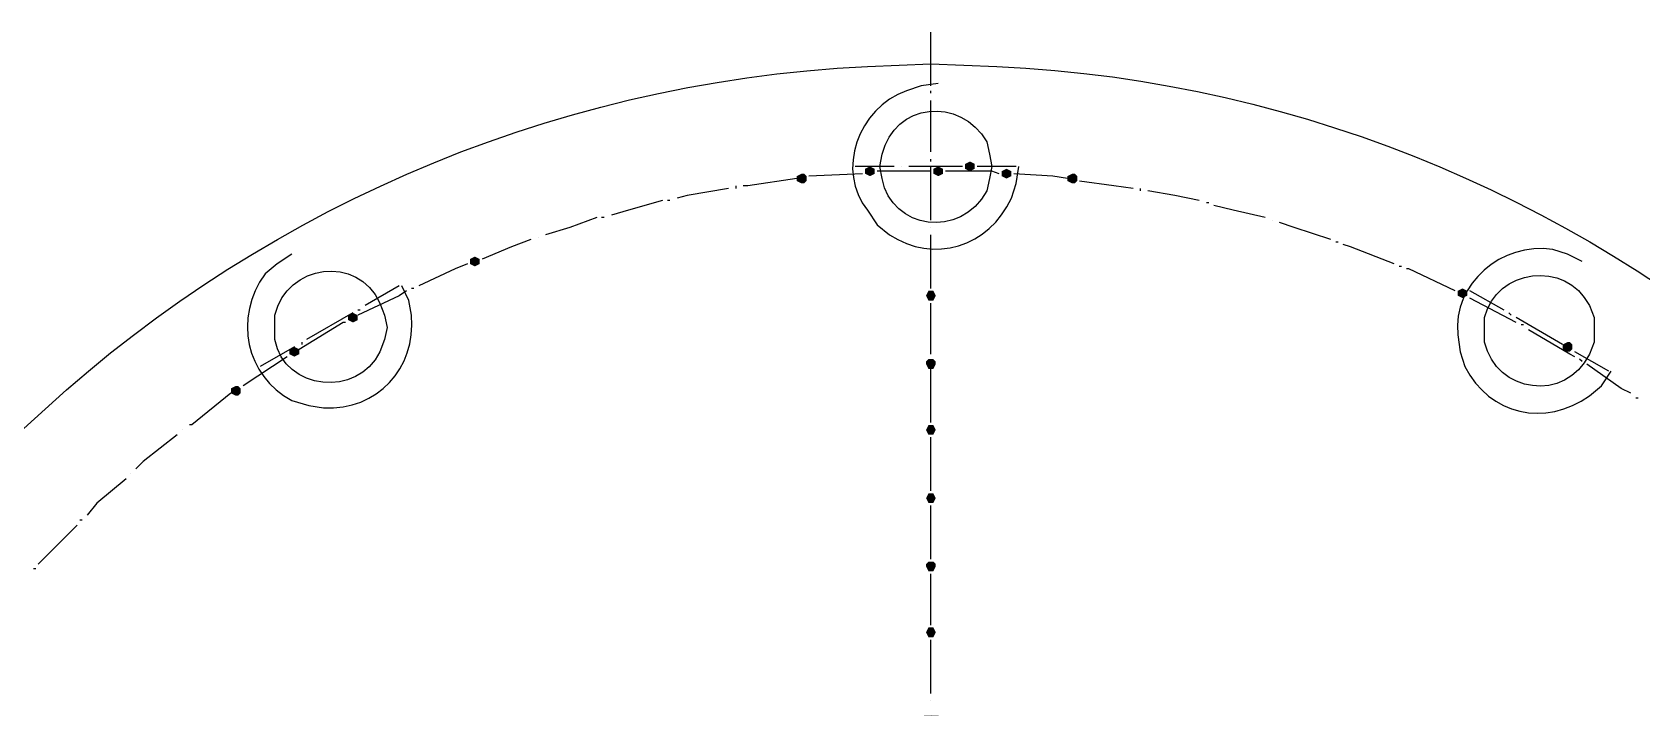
# Model space of a CAD drawing. Header units: millimetres. Extents: x -282 to 814, y -766 to 620.
# Drawn here: x -88.3 to 30.5, y -331.2 to -281.4 of the extents above; entities that cross this region are included whole.
import ezdxf

# ---------------------------------------------------------------- set-up
doc = ezdxf.new("R2010")
doc.units = ezdxf.units.MM
doc.layers.add('1', color=7, linetype='Continuous')

msp = doc.modelspace()

# ---------------------------------------------------------------- hatches: boundary and pattern name
h = msp.add_hatch(color=0)
h.dxf.hatch_style = 2
h.paths.add_polyline_path([(-19.08, -290.918268), (-18.72, -291.098268), (-18.72, -291.458268), (-19.08, -291.638268), (-19.44, -291.458268), (-19.44, -291.098268)])
h = msp.add_hatch(color=0)
h.dxf.hatch_style = 2
h.paths.add_polyline_path([(-31.32, -291.818268), (-31.14, -291.998268), (-31.14, -292.358268), (-31.32, -292.538268), (-31.5, -292.538268), (-31.86, -292.358268), (-31.86, -291.998268), (-31.5, -291.818268)])
h = msp.add_hatch(color=0)
h.dxf.hatch_style = 2
h.paths.add_polyline_path([(-26.46, -291.278268), (-26.1, -291.458268), (-26.1, -291.818268), (-26.46, -291.998268), (-26.82, -291.818268), (-26.82, -291.458268)])
h = msp.add_hatch(color=0)
h.dxf.hatch_style = 2
h.paths.add_polyline_path([(-21.42, -291.278268), (-21.06, -291.458268), (-21.06, -291.818268), (-21.42, -291.998268), (-21.78, -291.818268), (-21.78, -291.458268)])
h = msp.add_hatch(color=0)
h.dxf.hatch_style = 2
h.paths.add_polyline_path([(-16.38, -291.458268), (-16.02, -291.638268), (-16.02, -291.998268), (-16.38, -292.178268), (-16.74, -291.998268), (-16.74, -291.638268)])
h = msp.add_hatch(color=0)
h.dxf.hatch_style = 2
h.paths.add_polyline_path([(-11.34, -291.818268), (-11.16, -291.998268), (-11.16, -292.358268), (-11.34, -292.538268), (-11.52, -292.538268), (-11.88, -292.358268), (-11.88, -291.998268), (-11.52, -291.818268)])
h = msp.add_hatch(color=0)
h.dxf.hatch_style = 2
h.paths.add_polyline_path([(-55.62, -297.938268), (-55.26, -298.118268), (-55.26, -298.478268), (-55.62, -298.658268), (-55.98, -298.478268), (-55.98, -298.118268)])
h = msp.add_hatch(color=0)
h.dxf.hatch_style = 2
h.paths.add_polyline_path([(-21.6, -300.818268), (-21.78, -301.178268), (-22.14, -301.178268), (-22.32, -300.818268), (-22.14, -300.458268), (-21.78, -300.458268)])
h = msp.add_hatch(color=0)
h.dxf.hatch_style = 2
h.paths.add_polyline_path([(17.28, -300.278268), (17.64, -300.458268), (17.64, -300.818268), (17.28, -300.998268), (16.92, -300.818268), (16.92, -300.458268)])
h = msp.add_hatch(color=0)
h.dxf.hatch_style = 2
h.paths.add_polyline_path([(-64.62, -302.078268), (-64.26, -302.258268), (-64.26, -302.618268), (-64.62, -302.798268), (-64.98, -302.618268), (-64.98, -302.258268)])
h = msp.add_hatch(color=0)
h.dxf.hatch_style = 2
h.paths.add_polyline_path([(-68.94, -304.598268), (-68.58, -304.778268), (-68.58, -305.138268), (-68.94, -305.318268), (-69.3, -305.138268), (-69.3, -304.778268)])
h = msp.add_hatch(color=0)
h.dxf.hatch_style = 2
h.paths.add_polyline_path([(25.2, -304.238268), (25.38, -304.418268), (25.38, -304.778268), (25.2, -304.958268), (25.02, -304.958268), (24.66, -304.778268), (24.66, -304.418268), (25.02, -304.238268)])
h = msp.add_hatch(color=0)
h.dxf.hatch_style = 2
h.paths.add_polyline_path([(-21.6, -305.858268), (-21.78, -306.218268), (-22.14, -306.218268), (-22.32, -305.858268), (-22.32, -305.678268), (-22.14, -305.498268), (-21.78, -305.498268), (-21.6, -305.678268)])
h = msp.add_hatch(color=0)
h.dxf.hatch_style = 2
h.paths.add_polyline_path([(-73.08, -307.478268), (-72.9, -307.658268), (-72.9, -308.018268), (-73.08, -308.198268), (-73.26, -308.198268), (-73.62, -308.018268), (-73.62, -307.658268), (-73.26, -307.478268)])
h = msp.add_hatch(color=0)
h.dxf.hatch_style = 2
h.paths.add_polyline_path([(-21.6, -310.718268), (-21.78, -311.078268), (-22.14, -311.078268), (-22.32, -310.718268), (-22.14, -310.358268), (-21.78, -310.358268)])
h = msp.add_hatch(color=0)
h.dxf.hatch_style = 2
h.paths.add_polyline_path([(-21.6, -315.758268), (-21.78, -316.118268), (-22.14, -316.118268), (-22.32, -315.758268), (-22.14, -315.398268), (-21.78, -315.398268)])
h = msp.add_hatch(color=0)
h.dxf.hatch_style = 2
h.paths.add_polyline_path([(-21.6, -320.798268), (-21.78, -321.158268), (-22.14, -321.158268), (-22.32, -320.798268), (-22.32, -320.618268), (-22.14, -320.438268), (-21.78, -320.438268), (-21.6, -320.618268)])
h = msp.add_hatch(color=0)
h.dxf.hatch_style = 2
h.paths.add_polyline_path([(-21.6, -325.658268), (-21.78, -326.018268), (-22.14, -326.018268), (-22.32, -325.658268), (-22.14, -325.298268), (-21.78, -325.298268)])

# ---------------------------------------------------------------- linework, layer by layer
at = {"layer": '1', "color": 0, "lineweight": 25}
for points in [[(-21.96, -285.338268), (-21.96, -281.378268)], [(-21.96, -285.878268), (-21.96, -285.698268)], [(-21.96, -290.198268), (-21.96, -286.418268)], [(-21.96, -290.918268), (-21.96, -290.738268)], [(-31.86, -292.178268), (-35.46, -292.718268), (-35.82, -292.718268)], [(-27, -291.818268), (-30.96, -291.998268)], [(-24.66, -291.278268), (-27.54, -291.278268)], [(-21.96, -291.638268), (-25.92, -291.638268)], [(-24.12, -291.278268), (-24.12, -291.278268)], [(-19.62, -291.278268), (-23.58, -291.278268)], [(-21.96, -295.238268), (-21.96, -291.278268)], [(-16.92, -291.818268), (-17.46, -291.638268), (-20.88, -291.638268)], [(-15.66, -291.278268), (-18.54, -291.278268)], [(-11.88, -292.178268), (-12.96, -291.998268), (-15.84, -291.818268)], [(-36.9, -292.898268), (-39.96, -293.438268), (-40.68, -293.618268)], [(-36.36, -292.718268), (-36.36, -292.898268)], [(-7.02, -292.898268), (-8.46, -292.718268), (-10.98, -292.358268)], [(-6.48, -293.078268), (-6.48, -292.898268)], [(-2.16, -293.798268), (-3.96, -293.438268), (-5.94, -293.078268)], [(-41.76, -293.798268), (-44.28, -294.518268), (-45.54, -294.878268)], [(-41.22, -293.798268), (-41.4, -293.798268)], [(-1.44, -293.978268), (-1.62, -293.978268)], [(2.7, -295.058268), (0.36, -294.518268), (-1.08, -294.158268)], [(-46.62, -295.058268), (-48.6, -295.778268), (-50.4, -296.318268)], [(-46.08, -295.058268), (-46.26, -295.058268)], [(-21.96, -295.778268), (-21.96, -295.778268)], [(3.24, -295.238268), (3.24, -295.238268)], [(7.56, -296.678268), (4.86, -295.778268), (3.78, -295.418268)], [(-51.48, -296.678268), (-52.92, -297.218268), (-55.08, -298.118268)], [(-50.94, -296.498268), (-50.94, -296.498268)], [(-21.96, -300.278268), (-21.96, -296.318268)], [(8.1, -296.858268), (7.92, -296.858268)], [(12.24, -298.478268), (9, -297.218268), (8.46, -297.038268)], [(-56.16, -298.478268), (-57.06, -298.838268), (-59.76, -300.098268)], [(12.78, -298.658268), (12.6, -298.658268)], [(16.74, -300.458268), (13.32, -298.838268), (13.14, -298.838268)], [(-60.66, -300.458268), (-61.2, -300.818268), (-64.26, -302.258268)], [(-61.2, -300.098268), (-63.72, -301.538268)], [(-60.12, -300.278268), (-60.3, -300.278268)], [(20.34, -301.898268), (17.82, -300.458268)], [(-21.96, -305.138268), (-21.96, -301.358268)], [(21.24, -302.798268), (17.82, -300.998268)], [(-65.16, -302.798268), (-65.34, -302.798268), (-68.58, -304.778268)], [(-64.62, -302.078268), (-68.04, -304.058268)], [(-64.08, -301.898268), (-64.26, -301.898268)], [(20.88, -302.258268), (20.7, -302.078268)], [(24.66, -304.418268), (21.24, -302.438268)], [(21.78, -302.978268), (21.6, -302.978268)], [(25.56, -305.318268), (25.2, -305.138268), (22.14, -303.338268)], [(-68.94, -304.598268), (-71.46, -306.038268)], [(-68.4, -304.238268), (-68.4, -304.418268)], [(28.08, -306.398268), (25.56, -304.958268)], [(-69.48, -305.318268), (-72.72, -307.478268)], [(-21.96, -310.178268), (-21.96, -306.218268)], [(26.1, -305.678268), (25.92, -305.498268)], [(29.7, -308.018268), (28.98, -307.658268), (26.46, -305.858268)], [(-73.62, -308.018268), (-76.5, -310.358268), (-76.68, -310.358268)], [(30.24, -308.378268), (30.06, -308.378268)], [(-77.58, -311.078268), (-80.1, -313.058268), (-80.64, -313.598268)], [(-77.22, -310.718268), (-77.22, -310.718268)], [(-21.96, -315.218268), (-21.96, -311.258268)], [(-81.36, -314.318268), (-83.52, -316.118268), (-84.24, -317.018268)], [(-81, -313.958268), (-81, -313.958268)], [(-21.96, -320.258268), (-21.96, -316.298268)], [(-84.96, -317.738268), (-86.58, -319.358268), (-87.84, -320.618268)], [(-84.6, -317.378268), (-84.78, -317.378268)], [(-88.02, -320.978268), (-88.2, -320.978268)], [(-21.96, -325.118268), (-21.96, -321.338268)], [(-21.96, -330.158268), (-21.96, -326.198268)], [(-21.96, -330.698268), (-21.96, -330.698268)]]:
    msp.add_lwpolyline(points, dxfattribs=at)
for points, knots in [([(75.06, -380.918268), (75.06, -380.918268), (74.88, -376.058268), (74.88, -376.058268), (74.88, -376.058268), (74.52, -371.378268), (74.52, -371.378268), (74.52, -371.378268), (73.98, -366.698268), (73.98, -366.698268), (67.14, -320.978268), (28.98, -286.058268), (-17.1, -283.898268), (-17.1, -283.898268), (-21.96, -283.718268), (-21.96, -283.718268), (-21.96, -283.718268), (-26.64, -283.898268), (-26.64, -283.898268), (-74.7, -286.238268), (-113.94, -323.678268), (-118.62, -371.378268), (-118.62, -371.378268), (-118.98, -376.058268), (-118.98, -376.058268), (-118.98, -376.058268), (-118.98, -380.918268), (-118.98, -380.918268), (-118.98, -380.918268), (-118.98, -385.598268), (-118.98, -385.598268), (-118.98, -385.598268), (-118.62, -390.458268), (-118.62, -390.458268), (-114.12, -436.538268), (-77.58, -473.078268), (-31.5, -477.578268), (-31.5, -477.578268), (-26.64, -477.938268), (-26.64, -477.938268), (-26.64, -477.938268), (-21.96, -477.938268), (-21.96, -477.938268), (26.28, -477.938268), (66.78, -442.838268), (73.98, -395.138268), (73.98, -395.138268), (74.52, -390.458268), (74.52, -390.458268), (74.52, -390.458268), (74.88, -385.598268), (74.88, -385.598268), (74.88, -385.598268), (75.06, -380.918268), (75.06, -380.918268)], [0, 0, 0, 0, 1, 1, 1, 2, 2, 2, 3, 3, 3, 4, 4, 4, 5, 5, 5, 6, 6, 6, 7, 7, 7, 8, 8, 8, 9, 9, 9, 10, 10, 10, 11, 11, 11, 12, 12, 12, 13, 13, 13, 14, 14, 14, 15, 15, 15, 16, 16, 16, 17, 17, 17, 18, 18, 18, 18]), ([(-21.42, -285.158268), (-21.42, -285.158268), (-22.68, -285.338268), (-22.68, -285.338268), (-22.68, -285.338268), (-23.76, -285.698268), (-23.76, -285.698268), (-27.36, -286.958268), (-28.98, -291.638268), (-26.64, -294.518268), (-26.64, -294.518268), (-25.92, -295.598268), (-25.92, -295.598268), (-25.92, -295.598268), (-25.02, -296.318268), (-25.02, -296.318268), (-21.78, -298.478268), (-17.64, -297.218268), (-16.02, -293.618268), (-16.02, -293.618268), (-15.66, -292.538268), (-15.66, -292.538268), (-15.66, -292.538268), (-15.48, -291.278268), (-15.48, -291.278268)], [0, 0, 0, 0, 1, 1, 1, 2, 2, 2, 3, 3, 3, 4, 4, 4, 5, 5, 5, 6, 6, 6, 7, 7, 7, 8, 8, 8, 8]), ([(-17.46, -291.278268), (-17.46, -291.278268), (-17.64, -290.378268), (-17.64, -290.378268), (-17.64, -290.378268), (-17.82, -289.478268), (-17.82, -289.478268), (-19.8, -286.058268), (-24.66, -286.598268), (-25.56, -290.378268), (-25.56, -290.378268), (-25.74, -291.278268), (-25.74, -291.278268), (-25.74, -291.278268), (-25.56, -292.178268), (-25.56, -292.178268), (-24.84, -295.958268), (-19.8, -296.678268), (-17.82, -293.078268), (-17.82, -293.078268), (-17.64, -292.178268), (-17.64, -292.178268), (-17.64, -292.178268), (-17.46, -291.278268), (-17.46, -291.278268)], [0, 0, 0, 0, 1, 1, 1, 2, 2, 2, 3, 3, 3, 4, 4, 4, 5, 5, 5, 6, 6, 6, 7, 7, 7, 8, 8, 8, 8]), ([(26.1, -298.298268), (26.1, -298.298268), (25.02, -297.758268), (25.02, -297.758268), (25.02, -297.758268), (23.94, -297.398268), (23.94, -297.398268), (20.16, -296.858268), (16.56, -299.918268), (16.92, -303.698268), (16.92, -303.698268), (17.1, -304.958268), (17.1, -304.958268), (17.1, -304.958268), (17.46, -306.038268), (17.46, -306.038268), (19.26, -309.638268), (23.4, -310.538268), (26.64, -308.198268), (26.64, -308.198268), (27.54, -307.478268), (27.54, -307.478268), (27.54, -307.478268), (28.26, -306.398268), (28.26, -306.398268)], [0, 0, 0, 0, 1, 1, 1, 2, 2, 2, 3, 3, 3, 4, 4, 4, 5, 5, 5, 6, 6, 6, 7, 7, 7, 8, 8, 8, 8]), ([(-69.12, -297.758268), (-69.12, -297.758268), (-70.2, -298.478268), (-70.2, -298.478268), (-70.2, -298.478268), (-71.1, -299.198268), (-71.1, -299.198268), (-73.44, -302.438268), (-72.54, -306.758268), (-69.12, -308.558268), (-69.12, -308.558268), (-67.86, -308.918268), (-67.86, -308.918268), (-67.86, -308.918268), (-66.78, -309.098268), (-66.78, -309.098268), (-62.82, -309.278268), (-59.94, -306.218268), (-60.3, -302.258268), (-60.3, -302.258268), (-60.48, -301.178268), (-60.48, -301.178268), (-60.48, -301.178268), (-61.02, -300.098268), (-61.02, -300.098268)], [0, 0, 0, 0, 1, 1, 1, 2, 2, 2, 3, 3, 3, 4, 4, 4, 5, 5, 5, 6, 6, 6, 7, 7, 7, 8, 8, 8, 8]), ([(-62.1, -303.158268), (-62.1, -303.158268), (-62.28, -302.258268), (-62.28, -302.258268), (-62.28, -302.258268), (-62.64, -301.358268), (-62.64, -301.358268), (-64.26, -297.758268), (-69.48, -298.478268), (-70.38, -302.258268), (-70.38, -302.258268), (-70.38, -303.158268), (-70.38, -303.158268), (-70.38, -303.158268), (-70.38, -304.058268), (-70.38, -304.058268), (-69.66, -307.838268), (-64.26, -308.378268), (-62.64, -304.958268), (-62.64, -304.958268), (-62.28, -304.058268), (-62.28, -304.058268), (-62.28, -304.058268), (-62.1, -303.158268), (-62.1, -303.158268)], [0, 0, 0, 0, 1, 1, 1, 2, 2, 2, 3, 3, 3, 4, 4, 4, 5, 5, 5, 6, 6, 6, 7, 7, 7, 8, 8, 8, 8]), ([(27, -303.338268), (27, -303.338268), (27, -302.438268), (27, -302.438268), (27, -302.438268), (26.64, -301.538268), (26.64, -301.538268), (24.84, -298.118268), (19.8, -298.838268), (18.9, -302.438268), (18.9, -302.438268), (18.9, -303.338268), (18.9, -303.338268), (18.9, -303.338268), (18.9, -304.238268), (18.9, -304.238268), (19.8, -308.018268), (24.84, -308.738268), (26.64, -305.138268), (26.64, -305.138268), (27, -304.238268), (27, -304.238268), (27, -304.238268), (27, -303.338268), (27, -303.338268)], [0, 0, 0, 0, 1, 1, 1, 2, 2, 2, 3, 3, 3, 4, 4, 4, 5, 5, 5, 6, 6, 6, 7, 7, 7, 8, 8, 8, 8]), ([(17.64, -380.918268), (17.64, -380.918268), (17.64, -377.678268), (17.64, -377.678268), (17.64, -377.678268), (17.28, -374.618268), (17.28, -374.618268), (8.28, -328.538268), (-56.34, -331.058268), (-61.38, -377.678268), (-61.38, -377.678268), (-61.56, -380.918268), (-61.56, -380.918268), (-61.56, -380.918268), (-61.38, -383.978268), (-61.38, -383.978268), (-61.38, -383.978268), (-61.02, -387.038268), (-61.02, -387.038268), (-58.32, -404.138268), (-45.18, -417.278268), (-28.08, -419.978268), (-28.08, -419.978268), (-25.02, -420.338268), (-25.02, -420.338268), (-25.02, -420.338268), (-21.96, -420.518268), (-21.96, -420.518268), (-3.6, -420.518268), (12.24, -407.918268), (16.56, -390.098268), (16.56, -390.098268), (17.28, -387.038268), (17.28, -387.038268), (17.28, -387.038268), (17.64, -383.978268), (17.64, -383.978268), (17.64, -383.978268), (17.64, -380.918268), (17.64, -380.918268)], [0, 0, 0, 0, 1, 1, 1, 2, 2, 2, 3, 3, 3, 4, 4, 4, 5, 5, 5, 6, 6, 6, 7, 7, 7, 8, 8, 8, 9, 9, 9, 10, 10, 10, 11, 11, 11, 12, 12, 12, 13, 13, 13, 13]), ([(-22.14, -341.678268), (-22.14, -341.678268), (-21.06, -341.498268), (-21.06, -341.498268), (-21.06, -341.498268), (-19.98, -341.138268), (-19.98, -341.138268), (-17.46, -340.238268), (-16.38, -337.178268), (-17.46, -334.658268), (-17.46, -334.658268), (-18, -333.758268), (-18, -333.758268), (-18, -333.758268), (-18.9, -333.038268), (-18.9, -333.038268), (-21.24, -330.878268), (-25.02, -331.778268), (-26.28, -334.658268), (-26.28, -334.658268), (-26.64, -335.558268), (-26.64, -335.558268), (-26.64, -335.558268), (-26.82, -336.818268), (-26.82, -336.818268)], [0, 0, 0, 0, 1, 1, 1, 2, 2, 2, 3, 3, 3, 4, 4, 4, 5, 5, 5, 6, 6, 6, 7, 7, 7, 8, 8, 8, 8])]:
    msp.add_open_spline(points, degree=3, knots=knots, dxfattribs=at)

doc.saveas('drawing.dxf')
